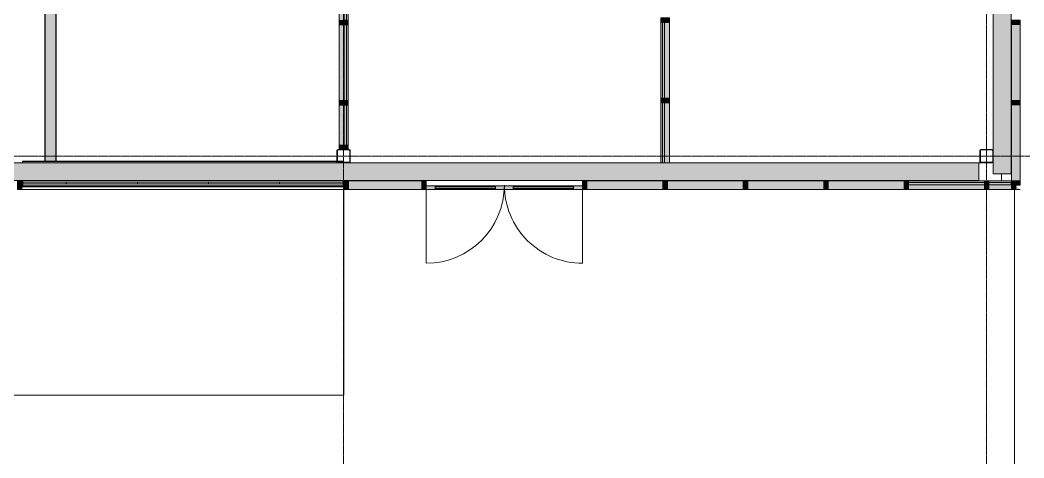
# Model space of a CAD drawing. Header units: inches. Extents: x 19712 to 27543, y -26063 to -18659.
# Drawn here: x 25835.2 to 26287.2, y -22920.3 to -22723 of the extents above; entities that cross this region are included whole.
import ezdxf

# ---------------------------------------------------------------- set-up
doc = ezdxf.new("R2010")
doc.units = ezdxf.units.IN
doc.header["$MEASUREMENT"] = 0
doc.linetypes.add('Grid Line 1_2_', pattern=[0.875, 0.5, -0.125, 0.125, -0.125])
for name, color, linetype, lineweight in [('A-DOOR', 31, 'Continuous', 9), ('A-GLAZ-CURT', 52, 'Continuous', 9), ('A-GLAZ-CWMG', 51, 'Continuous', 9), ('A-WALL', 113, 'Continuous', 9), ('A-WALL-PATT', 111, 'Continuous', 25), ('C-TOPO', 7, 'Continuous', 9), ('Conc', 7, 'Continuous', 9), ('I-WALL', 2, 'Continuous', 9), ('L-SITE-WALL', 31, 'Continuous', 9), ('S-BEAM', 12, 'Continuous', 9), ('S-COLS', 52, 'Continuous', 9), ('S-GRID', 1, 'Continuous', 9)]:
    doc.layers.add(name, color=color, linetype=linetype, lineweight=lineweight)

# ---------------------------------------------------------------- blocks, each defined once
blk = doc.blocks.new('HSS-Hollow Structural Section-Column - HSS6X6X1_4-V9-Site Plan - Phase 1')
at = {"layer": 'S-COLS', "lineweight": 15}
for p, q in [((-3, 2.534), (-3, -2.534)), ((-2.767, -2.534), (-2.767, 2.534)), ((2.534, 3), (-2.534, 3)), ((-2.534, 2.767), (2.534, 2.767)), ((2.767, 2.534), (2.767, -2.534)), ((3, -2.534), (3, 2.534)), ((2.534, -2.767), (-2.534, -2.767)), ((-2.534, -3), (2.534, -3))]:
    blk.add_line(p, q, dxfattribs=at)
for centre, radius, start, end in [((-2.534, 2.534), 0.466, 90, 180), ((-2.534, 2.534), 0.233, 90, 180), ((2.534, 2.534), 0.466, 360, 90), ((2.534, 2.534), 0.233, 0, 90), ((-2.534, -2.534), 0.466, 180, 270), ((-2.534, -2.534), 0.233, 180, 270), ((2.534, -2.534), 0.466, 270, 360), ((2.534, -2.534), 0.233, 270, 360)]:
    blk.add_arc(centre, radius, start, end, dxfattribs=at)
blk = doc.blocks.new('HSS-Hollow Structural Section-Column - HSS6X6X1_4-V10-Site Plan - Phase 1')
at = {"layer": 'S-COLS', "lineweight": 15}
for p, q in [((-3, 2.534), (-3, -2.534)), ((-2.767, -2.534), (-2.767, 2.534)), ((2.534, 3), (-2.534, 3)), ((-2.534, 2.767), (2.534, 2.767)), ((2.767, 2.534), (2.767, -2.534)), ((3, -2.534), (3, 2.534)), ((2.534, -2.767), (-2.534, -2.767)), ((-2.534, -3), (2.534, -3))]:
    blk.add_line(p, q, dxfattribs=at)
for centre, radius, start, end in [((-2.534, 2.534), 0.466, 90, 180), ((-2.534, 2.534), 0.233, 90, 180), ((2.534, 2.534), 0.466, 360, 90), ((2.534, 2.534), 0.233, 0, 90), ((-2.534, -2.534), 0.466, 180, 270), ((-2.534, -2.534), 0.233, 180, 270), ((2.534, -2.534), 0.466, 270, 360), ((2.534, -2.534), 0.233, 270, 360)]:
    blk.add_arc(centre, radius, start, end, dxfattribs=at)
blk = doc.blocks.new('Girt_C - 8_D-841280-Site Plan - Phase 1')
at = {"layer": 'S-BEAM'}
for points in [[(26273.45, -22792.3), (26273.58, -22792.3), (26273.58, -22348.18), (26273.39, -22348.18), (26273.39, -22792.3)], [(26281.2, -22792.3), (26281.2, -22348.18), (26273.58, -22348.18), (26273.58, -22792.3), (26275.37, -22792.3)], [(26281.39, -22792.3), (26281.34, -22348.18), (26281.2, -22348.18), (26281.2, -22792.3), (26281.34, -22792.3)]]:
    blk.add_hatch(color=256, dxfattribs=at).paths.add_polyline_path(points, flags=0)
for p, q in [((26273.39, -22348.18), (26273.39, -22781.77)), ((26273.39, -22348.18), (26273.58, -22348.18)), ((26273.58, -22348.18), (26281.2, -22348.18)), ((26281.2, -22348.18), (26281.39, -22348.18)), ((26281.39, -22792.3), (26281.39, -22348.18)), ((26273.39, -22786.84), (26273.39, -22792.3)), ((26273.58, -22792.3), (26273.39, -22792.3)), ((26281.2, -22792.3), (26273.58, -22792.3)), ((26281.39, -22792.3), (26281.2, -22792.3))]:
    blk.add_line(p, q, dxfattribs=at)
blk = doc.blocks.new('Girt_C - 8_D-757212-Site Plan - Phase 1')
at = {"layer": 'S-BEAM'}
for points in [[(26266.89, -22787.49), (26266.89, -22787.3), (24627.39, -22787.4), (24627.39, -22787.49), (26163.21, -22787.49)], [(26266.89, -22795.12), (26266.89, -22787.49), (24627.39, -22787.49), (24627.39, -22795.12), (26163.21, -22795.12)], [(26266.89, -22795.3), (26266.89, -22795.12), (24627.39, -22795.21), (24627.39, -22795.3), (26163.21, -22795.3)]]:
    blk.add_hatch(color=256, dxfattribs=at).paths.add_polyline_path(points, flags=0)
for p, q in [((25978.36, -22787.3), (25693.92, -22787.3)), ((26266.89, -22787.3), (25983.42, -22787.3)), ((26266.89, -22787.3), (26266.89, -22787.49)), ((26266.89, -22787.49), (26266.89, -22795.12)), ((24627.39, -22795.3), (26266.89, -22795.3)), ((26266.89, -22795.12), (26266.89, -22795.3))]:
    blk.add_line(p, q, dxfattribs=at)
blk = doc.blocks.new('Door_Single_Storefront - one-827452-Site Plan - Phase 1')
at = {"layer": 'A-DOOR'}
h = blk.add_hatch(color=256, dxfattribs=at)
h.paths.add_polyline_path([(13.59375, -2), (17.59375, -2), (17.59375, -0.25), (13.59375, -0.25)], flags=0)
h.paths.add_polyline_path([(-13.59375, -2), (-13.59375, -0.25), (-17.59375, -0.25), (-17.59375, -2)], flags=0)
h = blk.add_hatch(color=256, dxfattribs=at)
h.paths.add_polyline_path([(13.59375, -2), (13.59375, -1.5), (-13.59375, -1.5), (-13.59375, -2)], flags=0)
h.paths.add_polyline_path([(13.59375, -0.75), (13.59375, -0.25), (-13.59375, -0.25), (-13.59375, -0.75)], flags=0)
blk.add_hatch(color=256, dxfattribs=at).paths.add_polyline_path([(13.59375, -1.5), (13.59375, -0.75), (-13.59375, -0.75), (-13.59375, -1.5)], flags=0)
for p, q in [((-17.59375, -35.1875), (-17.59375, 0)), ((-17.59375, -2), (-17.59375, -0.25)), ((-17.59375, -0.25), (-13.59375, -0.25)), ((-13.59375, -2), (-17.59375, -2)), ((-13.59375, -0.25), (-13.59375, -2)), ((13.59375, -0.25), (-13.59375, -0.25)), ((-13.59375, -1.5), (-13.59375, -0.75)), ((-13.59375, -0.75), (13.59375, -0.75)), ((13.59375, -1.5), (-13.59375, -1.5)), ((-13.59375, -2), (13.59375, -2)), ((13.59375, -2), (13.59375, -0.25)), ((13.59375, -0.25), (17.59375, -0.25)), ((13.59375, -0.75), (13.59375, -1.5)), ((17.59375, -2), (13.59375, -2)), ((17.59375, -0.25), (17.59375, -2))]:
    blk.add_line(p, q, dxfattribs=at)
blk.add_arc((-17.59375, 0), 35.1875, 270, 0, dxfattribs=at)
blk = doc.blocks.new('Door_Single_Storefront - one-827453-Site Plan - Phase 1')
at = {"layer": 'A-DOOR'}
h = blk.add_hatch(color=256, dxfattribs=at)
h.paths.add_polyline_path([(13.59375, 2), (13.59375, 0.25), (17.59375, 0.25), (17.59375, 2)], flags=0)
h.paths.add_polyline_path([(-17.59375, 2), (-17.59375, 0.25), (-13.59375, 0.25), (-13.59375, 2)], flags=0)
h = blk.add_hatch(color=256, dxfattribs=at)
h.paths.add_polyline_path([(13.59375, 2), (-13.59375, 2), (-13.59375, 1.5), (13.59375, 1.5)], flags=0)
h.paths.add_polyline_path([(-13.59375, 0.75), (-13.59375, 0.25), (13.59375, 0.25), (13.59375, 0.75)], flags=0)
blk.add_hatch(color=256, dxfattribs=at).paths.add_polyline_path([(13.59375, 1.5), (-13.59375, 1.5), (-13.59375, 0.75), (13.59375, 0.75)], flags=0)
for p, q in [((-17.59375, 35.1875), (-17.59375, 0)), ((-13.59375, 2), (-17.59375, 2)), ((-17.59375, 2), (-17.59375, 0.25)), ((-17.59375, 0.25), (-13.59375, 0.25)), ((-13.59375, 0.25), (-13.59375, 2)), ((-13.59375, 2), (13.59375, 2)), ((13.59375, 1.5), (-13.59375, 1.5)), ((-13.59375, 1.5), (-13.59375, 0.75)), ((-13.59375, 0.75), (13.59375, 0.75)), ((13.59375, 0.25), (-13.59375, 0.25)), ((17.59375, 2), (13.59375, 2)), ((13.59375, 2), (13.59375, 0.25)), ((13.59375, 0.75), (13.59375, 1.5)), ((13.59375, 0.25), (17.59375, 0.25)), ((17.59375, 0.25), (17.59375, 2))]:
    blk.add_line(p, q, dxfattribs=at)
blk.add_arc((-17.59375, 0), 35.1875, 360, 90, dxfattribs=at)
blk = doc.blocks.new('System Panel - Glazed-827454-Site Plan - Phase 1')
at = {"layer": 'A-GLAZ-CURT', "transparency": 33554649}
blk.add_hatch(color=256, dxfattribs=at).paths.add_polyline_path([(17.09, 0.25), (17.09, 1.25), (-17.09, 1.25), (-17.09, 0.25)], flags=0)
at = {"layer": 'A-GLAZ-CURT'}
for p, q in [((17.09, 1.25), (-17.09, 1.25)), ((-17.09, 1.25), (-17.09, 0.25)), ((-17.09, 0.25), (-17.09, 1.25)), ((17.09, 1.25), (-17.09, 1.25)), ((-17.09, 0.25), (17.09, 0.25)), ((-17.09, 0.25), (17.09, 0.25)), ((17.09, 0.25), (17.09, 1.25)), ((17.09, 1.25), (17.09, 0.25))]:
    blk.add_line(p, q, dxfattribs=at)
blk = doc.blocks.new('Rectangular Mullion - Rectangular Mullion 1-779228-Site Plan - Phase 1')
at = {"layer": 'A-GLAZ-CWMG'}
blk.add_hatch(color=256, dxfattribs=at).paths.add_polyline_path([(25994.98, -22799.43), (26016.08, -22799.43), (26016.08, -22795.43), (25983.02, -22795.43), (25983.02, -22799.43)], flags=0)
for p, q in [((26016.08, -22795.43), (25983.02, -22795.43)), ((26016.08, -22799.43), (25983.02, -22799.43))]:
    blk.add_line(p, q, dxfattribs=at)
blk = doc.blocks.new('Rectangular Mullion - Rectangular Mullion 1-779229-Site Plan - Phase 1')
at = {"layer": 'A-GLAZ-CWMG'}
blk.add_hatch(color=256, dxfattribs=at).paths.add_polyline_path([(26124.64, -22799.43), (26124.64, -22795.43), (26090.45, -22795.43), (26090.45, -22799.43)], flags=0)
for p, q in [((26124.64, -22795.43), (26090.45, -22795.43)), ((26124.64, -22799.43), (26090.45, -22799.43))]:
    blk.add_line(p, q, dxfattribs=at)
blk = doc.blocks.new('Rectangular Mullion - Rectangular Mullion 1-V28-Site Plan - Phase 1')
at = {"layer": 'A-GLAZ-CWMG'}
h = blk.add_hatch(color=256, dxfattribs=at)
h.paths.add_polyline_path([(26235.2, -22799.43), (26269.39, -22799.43), (26269.39, -22797.18), (26235.2, -22797.18)], flags=0)
h.paths.add_polyline_path([(26269.39, -22796.18), (26269.39, -22795.43), (26235.2, -22795.43), (26235.2, -22796.18)], flags=0)
blk.add_hatch(color=256, dxfattribs=at).paths.add_polyline_path([(26269.39, -22797.18), (26269.39, -22796.18), (26235.2, -22796.18), (26235.2, -22797.18)], flags=0)
for p, q in [((26269.39, -22795.43), (26235.2, -22795.43)), ((26269.39, -22799.43), (26235.2, -22799.43))]:
    blk.add_line(p, q, dxfattribs=at)
blk = doc.blocks.new('Rectangular Mullion - Rectangular Mullion 1-827457-Site Plan - Phase 1')
at = {"layer": 'A-GLAZ-CWMG'}
blk.add_hatch(color=256, dxfattribs=at).paths.add_polyline_path([(0, 2), (0, -2), (-2, -2), (-2, 2)], flags=0)
at = {"layer": 'A-GLAZ-CWMG', "lineweight": 13}
for p, q in [((-2, 2), (0, 2)), ((-2, -2), (-2, 2)), ((0, 2), (0, -2)), ((0, -2), (-2, -2))]:
    blk.add_line(p, q, dxfattribs=at)
blk = doc.blocks.new('Rectangular Mullion - Rectangular Mullion 1-827460-Site Plan - Phase 1')
at = {"layer": 'A-GLAZ-CWMG'}
blk.add_hatch(color=256, dxfattribs=at).paths.add_polyline_path([(-2, 2), (-2, -2), (0, -2), (0, 2)], flags=0)
at = {"layer": 'A-GLAZ-CWMG', "lineweight": 13}
for p, q in [((0, 2), (-2, 2)), ((-2, 2), (-2, -2)), ((0, -2), (0, 2)), ((-2, -2), (0, -2))]:
    blk.add_line(p, q, dxfattribs=at)
blk = doc.blocks.new('Rectangular Mullion - Rectangular Mullion 1-827449-Site Plan - Phase 1')
at = {"layer": 'A-GLAZ-CWMG'}
blk.add_hatch(color=256, dxfattribs=at).paths.add_polyline_path([(1, 2), (1, -2), (-1, -2), (-1, 2)], flags=0)
at = {"layer": 'A-GLAZ-CWMG', "lineweight": 13}
for p, q in [((-1, 2), (1, 2)), ((-1, -2), (-1, 2)), ((1, 0.25), (1, -2)), ((1, -2), (-1, -2))]:
    blk.add_line(p, q, dxfattribs=at)
blk = doc.blocks.new('Rectangular Mullion - Rectangular Mullion 1-V29-Site Plan - Phase 1')
at = {"layer": 'A-GLAZ-CWMG'}
blk.add_hatch(color=256, dxfattribs=at).paths.add_polyline_path([(1, 2), (1, -2), (-1, -2), (-1, 2)], flags=0)
at = {"layer": 'A-GLAZ-CWMG', "lineweight": 13}
for p, q in [((-1, 2), (1, 2)), ((-1, -2), (-1, 0.25)), ((1, 2), (1, -2)), ((1, -2), (-1, -2))]:
    blk.add_line(p, q, dxfattribs=at)
blk = doc.blocks.new('Rectangular Mullion - Rectangular Mullion 1-V30-Site Plan - Phase 1')
at = {"layer": 'A-GLAZ-CWMG'}
blk.add_hatch(color=256, dxfattribs=at).paths.add_polyline_path([(1, 2), (1, -2), (-1, -2), (-1, 2)], flags=0)
at = {"layer": 'A-GLAZ-CWMG', "lineweight": 13}
for p, q in [((-1, 2), (1, 2)), ((-1, -2), (-1, 2)), ((1, 2), (1, -2)), ((1, -2), (-1, -2))]:
    blk.add_line(p, q, dxfattribs=at)
blk = doc.blocks.new('System Panel - Glazed-827461-Site Plan - Phase 1')
at = {"layer": 'A-GLAZ-CURT', "transparency": 33554649}
blk.add_hatch(color=256, dxfattribs=at).paths.add_polyline_path([(-5.06, 0.25), (5.06, 0.25), (5.06, 1.25), (-5.06, 1.25)], flags=0)
at = {"layer": 'A-GLAZ-CURT'}
for p, q in [((5.06, 1.25), (-5.06, 1.25)), ((-5.06, 1.25), (-5.06, 0.25)), ((-5.06, 0.25), (-5.06, 1.25)), ((5.06, 1.25), (-5.06, 1.25)), ((-5.06, 0.25), (5.06, 0.25)), ((-5.06, 0.25), (5.06, 0.25)), ((5.06, 0.25), (5.06, 1.25)), ((5.06, 1.25), (5.06, 0.25))]:
    blk.add_line(p, q, dxfattribs=at)
blk = doc.blocks.new('Rectangular Mullion - Rectangular Mullion 1-779578-Site Plan - Phase 1')
at = {"layer": 'A-GLAZ-CWMG'}
h = blk.add_hatch(color=256, dxfattribs=at)
h.paths.add_polyline_path([(26275.37, -22799.43), (26281.52, -22799.43), (26281.52, -22797.18), (26271.39, -22797.18), (26271.39, -22799.43)], flags=0)
h.paths.add_polyline_path([(26285.52, -22799.43), (26283.52, -22797.43), (26283.52, -22799.43)], flags=0)
h.paths.add_polyline_path([(26275.37, -22796.18), (26281.52, -22796.18), (26281.52, -22795.43), (26271.39, -22795.43), (26271.39, -22796.18)], flags=0)
blk.add_hatch(color=256, dxfattribs=at).paths.add_polyline_path([(26275.37, -22797.18), (26281.52, -22797.18), (26281.52, -22796.18), (26271.39, -22796.18), (26271.39, -22797.18)], flags=0)
for p, q in [((26281.52, -22795.43), (26271.39, -22795.43)), ((26281.52, -22799.43), (26271.39, -22799.43)), ((26285.52, -22799.43), (26283.52, -22799.43))]:
    blk.add_line(p, q, dxfattribs=at)
blk = doc.blocks.new('Rectangular Mullion - Rectangular Mullion 1-V31-Site Plan - Phase 1')
at = {"layer": 'A-GLAZ-CWMG'}
blk.add_hatch(color=256, dxfattribs=at).paths.add_polyline_path([(26281.52, -22795.43), (26285.52, -22795.43), (26285.52, -22761.18), (26281.52, -22761.18), (26281.52, -22773.58)], flags=0)
for p, q in [((26281.52, -22795.43), (26281.52, -22761.18)), ((26285.52, -22795.43), (26285.52, -22761.18)), ((26281.52, -22796.18), (26281.52, -22795.43)), ((26281.52, -22796.37), (26281.52, -22796.18))]:
    blk.add_line(p, q, dxfattribs=at)
blk = doc.blocks.new('Rectangular Mullion - Rectangular Mullion 1-827436-Site Plan - Phase 1')
at = {"layer": 'A-GLAZ-CWMG'}
blk.add_hatch(color=256, dxfattribs=at).paths.add_polyline_path([(-2, -2), (-2, 2), (0, 2), (0, -2)], flags=0)
at = {"layer": 'A-GLAZ-CWMG', "lineweight": 13}
for p, q in [((-2, 2), (0, 2)), ((-2, -2), (-2, 2)), ((0, 2), (0, -2)), ((0, -2), (-2, -2))]:
    blk.add_line(p, q, dxfattribs=at)
blk = doc.blocks.new('Rectangular Mullion - Rectangular Mullion 1-827430-Site Plan - Phase 1')
at = {"layer": 'A-GLAZ-CWMG'}
blk.add_hatch(color=256, dxfattribs=at).paths.add_polyline_path([(-1, -2), (-1, 2), (1, 2), (1, -2)], flags=0)
at = {"layer": 'A-GLAZ-CWMG', "lineweight": 13}
for p, q in [((-1, 2), (1, 2)), ((-1, -2), (-1, 2)), ((1, 2), (1, -2)), ((1, -2), (-1, -2))]:
    blk.add_line(p, q, dxfattribs=at)
blk = doc.blocks.new('Rectangular Mullion - Rectangular Mullion 1-V32-Site Plan - Phase 1')
at = {"layer": 'A-GLAZ-CWMG'}
blk.add_hatch(color=256, dxfattribs=at).paths.add_polyline_path([(26285.52, -22759.18), (26285.52, -22724.99), (26281.52, -22724.99), (26281.52, -22759.18)], flags=0)
for p, q in [((26281.52, -22759.18), (26281.52, -22724.99)), ((26285.52, -22759.18), (26285.52, -22724.99))]:
    blk.add_line(p, q, dxfattribs=at)
blk = doc.blocks.new('Rectangular Mullion - Rectangular Mullion 1-827464-Site Plan - Phase 1')
at = {"layer": 'A-GLAZ-CWMG'}
blk.add_hatch(color=256, dxfattribs=at).paths.add_polyline_path([(1, -2), (-1, -2), (-1, 2), (1, 2)], flags=0)
at = {"layer": 'A-GLAZ-CWMG', "lineweight": 13}
for p, q in [((-1, 2), (1, 2)), ((-1, -2), (-1, 2)), ((1, 2), (1, -2)), ((1, -2), (-1, -2))]:
    blk.add_line(p, q, dxfattribs=at)
blk = doc.blocks.new('System Panel - Glazed-836902-Site Plan - Phase 1')
at = {"layer": 'A-GLAZ-CURT', "transparency": 33554649}
blk.add_hatch(color=256, dxfattribs=at).paths.add_polyline_path([(-10.47, 0.25), (16.59, 0.25), (16.59, 1.25), (-10.47, 1.25)], flags=0)
at = {"layer": 'A-GLAZ-CURT'}
for p, q in [((16.59, 1.25), (-10.5, 1.25)), ((16.59, 1.25), (-10.5, 1.25)), ((-10.5, 0.25), (16.59, 0.25)), ((-10.5, 0.25), (16.59, 0.25)), ((16.59, 0.25), (16.59, 1.25)), ((16.59, 1.25), (16.59, 0.25))]:
    blk.add_line(p, q, dxfattribs=at)
blk = doc.blocks.new('Rectangular Mullion - Rectangular Mullion 1-780069-Site Plan - Phase 1')
at = {"layer": 'A-GLAZ-CWMG'}
h = blk.add_hatch(color=256, dxfattribs=at)
h.paths.add_polyline_path([(26123.64, -22795.43), (26127.64, -22795.43), (26127.64, -22795.3), (26123.64, -22795.3)], flags=0)
h.paths.add_polyline_path([(26127.64, -22787.3), (26127.64, -22760.24), (26125.39, -22760.24), (26125.39, -22787.3)], flags=0)
h.paths.add_polyline_path([(26124.39, -22787.3), (26124.39, -22760.24), (26123.64, -22760.24), (26123.64, -22787.3)], flags=0)
blk.add_hatch(color=256, dxfattribs=at).paths.add_polyline_path([(26125.39, -22787.3), (26125.39, -22760.24), (26124.39, -22760.24), (26124.39, -22787.3)], flags=0)
for p, q in [((26123.64, -22760.24), (26123.64, -22787.33)), ((26127.64, -22760.24), (26127.64, -22787.33)), ((26123.64, -22795.28), (26123.64, -22795.43)), ((26124.64, -22795.43), (26123.64, -22795.43)), ((26127.64, -22795.43), (26126.64, -22795.43)), ((26127.64, -22795.28), (26127.64, -22795.43))]:
    blk.add_line(p, q, dxfattribs=at)
blk = doc.blocks.new('Rectangular Mullion - Rectangular Mullion 1-V15-Site Plan - Phase 1')
at = {"layer": 'A-GLAZ-CWMG'}
h = blk.add_hatch(color=256, dxfattribs=at)
h.paths.add_polyline_path([(24462.02, -22364.05), (24496.2, -22364.05), (24496.2, -22363.3), (24462.02, -22363.3)], flags=0)
h.paths.add_polyline_path([(24462.02, -22362.3), (24496.2, -22362.3), (24496.2, -22360.05), (24462.02, -22360.05)], flags=0)
blk.add_hatch(color=256, dxfattribs=at).paths.add_polyline_path([(24496.2, -22363.3), (24496.2, -22362.3), (24462.02, -22362.3), (24462.02, -22363.3)], flags=0)
for p, q in [((24462.02, -22360.05), (24496.2, -22360.05)), ((24462.02, -22364.05), (24496.2, -22364.05))]:
    blk.add_line(p, q, dxfattribs=at)
blk = doc.blocks.new('Rectangular Mullion - Rectangular Mullion 1-827470-Site Plan - Phase 1')
at = {"layer": 'A-GLAZ-CWMG'}
blk.add_hatch(color=256, dxfattribs=at).paths.add_polyline_path([(-1, 2), (1, 2), (1, -2), (-1, -2)], flags=0)
at = {"layer": 'A-GLAZ-CWMG', "lineweight": 13}
for p, q in [((-1, 2), (1, 2)), ((-1, -2), (-1, 2)), ((1, 2), (1, -2)), ((1, -2), (-1, -2))]:
    blk.add_line(p, q, dxfattribs=at)
blk = doc.blocks.new('System Panel - Glazed-V35-Site Plan - Phase 1')
at = {"layer": 'A-GLAZ-CURT', "transparency": 33554649}
blk.add_hatch(color=256, dxfattribs=at).paths.add_polyline_path([(16.59, 1.25), (-16.59, 1.25), (-16.59, 0.25), (16.59, 0.25)], flags=0)
at = {"layer": 'A-GLAZ-CURT'}
for p, q in [((16.59, 1.25), (-16.59, 1.25)), ((-16.59, 1.25), (-16.59, 0.25)), ((-16.59, 0.25), (-16.59, 1.25)), ((16.59, 1.25), (-16.59, 1.25)), ((-16.59, 0.25), (16.59, 0.25)), ((-16.59, 0.25), (16.59, 0.25)), ((16.59, 0.25), (16.59, 1.25)), ((16.59, 1.25), (16.59, 0.25))]:
    blk.add_line(p, q, dxfattribs=at)
blk = doc.blocks.new('System Panel - Glazed-836903-Site Plan - Phase 1')
at = {"layer": 'A-GLAZ-CURT', "transparency": 33554649}
blk.add_hatch(color=256, dxfattribs=at).paths.add_polyline_path([(9, 1.25), (-9, 1.25), (-9, 0.25), (9, 0.25)], flags=0)
at = {"layer": 'A-GLAZ-CURT'}
for p, q in [((9, 1.25), (-9, 1.25)), ((-9, 1.25), (-9, 0.25)), ((-9, 0.25), (-9, 1.25)), ((9, 1.25), (-9, 1.25)), ((-9, 0.25), (9, 0.25)), ((-9, 0.25), (9, 0.25)), ((9, 0.25), (9, 1.25)), ((9, 1.25), (9, 0.25))]:
    blk.add_line(p, q, dxfattribs=at)
blk = doc.blocks.new('Rectangular Mullion - Rectangular Mullion 1-V36-Site Plan - Phase 1')
at = {"layer": 'A-GLAZ-CWMG'}
h = blk.add_hatch(color=256, dxfattribs=at)
h.paths.add_polyline_path([(25981.14, -22723.12), (25981.14, -22689.93), (25978.89, -22689.93), (25978.89, -22723.12), (25981.02, -22723.12)], flags=0)
h.paths.add_polyline_path([(25982.89, -22723.12), (25982.89, -22689.93), (25982.14, -22689.93), (25982.14, -22723.12)], flags=0)
blk.add_hatch(color=256, dxfattribs=at).paths.add_polyline_path([(25982.14, -22723.12), (25982.14, -22689.93), (25981.14, -22689.93), (25981.14, -22723.12)], flags=0)
for p, q in [((25978.89, -22723.12), (25978.89, -22689.93)), ((25982.89, -22723.12), (25982.89, -22689.93))]:
    blk.add_line(p, q, dxfattribs=at)
blk = doc.blocks.new('Rectangular Mullion - Rectangular Mullion 1-784806-Site Plan - Phase 1')
at = {"layer": 'A-GLAZ-CWMG'}
h = blk.add_hatch(color=256, dxfattribs=at)
h.paths.add_polyline_path([(25981.14, -22779.3), (25981.14, -22761.3), (25978.89, -22761.3), (25978.89, -22779.3)], flags=0)
h.paths.add_polyline_path([(25982.89, -22779.3), (25982.89, -22761.3), (25982.14, -22761.3), (25982.14, -22779.3)], flags=0)
blk.add_hatch(color=256, dxfattribs=at).paths.add_polyline_path([(25982.14, -22779.3), (25982.14, -22761.3), (25981.14, -22761.3), (25981.14, -22779.3)], flags=0)
for p, q in [((25978.89, -22779.3), (25978.89, -22761.3)), ((25982.89, -22779.3), (25982.89, -22761.3))]:
    blk.add_line(p, q, dxfattribs=at)
blk = doc.blocks.new('Rectangular Mullion - Rectangular Mullion 1-V37-Site Plan - Phase 1')
at = {"layer": 'A-GLAZ-CWMG'}
blk.add_hatch(color=256, dxfattribs=at).paths.add_polyline_path([(0, -2), (-2, -2), (-2, 2), (0, 2)], flags=0)
at = {"layer": 'A-GLAZ-CWMG', "lineweight": 13}
for p, q in [((-2, 2), (0, 2)), ((-2, -2), (-2, 2)), ((0, -2), (-2, -2))]:
    blk.add_line(p, q, dxfattribs=at)

msp = doc.modelspace()

# ---------------------------------------------------------------- hatches: boundary and pattern name
at = {"layer": 'A-WALL-PATT', "lineweight": 9}
h = msp.add_hatch(dxfattribs=at)
h.set_pattern_fill('FP_8', color=256, style=0, pattern_type=2)
h.set_pattern_definition([(0, (0, 0), (0, 32), []), (90, (0, 0), (-32, 2e-15), [])])
h.paths.add_polyline_path([(25836.27, -22796.8), (25980.77, -22796.8), (25980.77, -22796.05), (25836.27, -22796.05)], flags=0)
at = {"layer": 'I-WALL'}
msp.add_hatch(color=256, dxfattribs=at).paths.add_polyline_path([(25851.39, -22786.68), (25851.39, -22607.66), (25846.39, -22607.66), (25846.39, -22786.68)], flags=0)
at = {"layer": 'L-SITE-WALL'}
h = msp.add_hatch(color=256, dxfattribs=at)
h.paths.add_polyline_path([(25978.36, -22787.3), (25978.03, -22787.17), (25978.03, -22786.91), (25978.23, -22787.07)], flags=0)
h.paths.add_polyline_path([(25978.08, -22787.3), (25978.36, -22787.3), (25978.36, -22787.07), (25980.77, -22787), (25980.77, -22786.68), (25978.12, -22786.68), (25978.03, -22786.84), (25977.89, -22786.84), (25977.82, -22786.68), (25836.27, -22786.68), (25836.27, -22787.3), (25978.03, -22787.3)], flags=0)
for points in [[(25836.27, -22796.05), (25980.77, -22796.05), (25980.77, -22795.3), (25836.27, -22795.3)], [(25980.77, -22797.68), (25980.77, -22796.8), (25836.27, -22796.8), (25836.27, -22797.68), (25938.9, -22797.68)], [(25980.77, -22797.93), (25980.77, -22797.68), (25836.27, -22797.68), (25836.27, -22797.93), (25938.9, -22797.93)]]:
    msp.add_hatch(color=256, dxfattribs=at).paths.add_polyline_path(points, flags=0)

# ---------------------------------------------------------------- linework, layer by layer
at = {"layer": 'A-WALL'}
for p, q in [((25980.77, -22796.05), (25836.27, -22796.05)), ((25980.77, -22796.8), (25836.27, -22796.8)), ((25980.77, -22797.68), (25836.27, -22797.68))]:
    msp.add_line(p, q, dxfattribs=at)
at = {"layer": 'C-TOPO'}
for p, q in [((26277.07, -22792.3), (26277.07, -22795.43)), ((25981.02, -22799.43), (25836.02, -22799.43))]:
    msp.add_line(p, q, dxfattribs=at)
at = {"layer": 'Conc'}
for p, q in [((25981.02, -22892.07), (25981.02, -22799.43)), ((26282.99, -22799.43), (26282.99, -22952.07)), ((24306.52, -22892.07), (25981.02, -22892.07))]:
    msp.add_line(p, q, dxfattribs=at)
at = {"layer": 'I-WALL', "lineweight": 25}
for p, q in [((25851.39, -22786.68), (25851.39, -22602.66)), ((25846.39, -22607.66), (25846.39, -22786.68))]:
    msp.add_line(p, q, dxfattribs=at)
at = {"layer": 'L-SITE-WALL', "lineweight": 25}
for p, q in [((25977.89, -22786.68), (25836.27, -22786.68)), ((25836.27, -22786.68), (25836.27, -22787.35)), ((25980.77, -22786.68), (25978.12, -22786.68)), ((25980.77, -22787.07), (25980.77, -22786.68)), ((25836.27, -22795.28), (25836.27, -22797.93)), ((25836.27, -22797.93), (25980.77, -22797.93)), ((25980.77, -22797.93), (25980.77, -22795.28))]:
    msp.add_line(p, q, dxfattribs=at)
at = {"layer": 'S-BEAM'}
for p, q in [((26273.39, -22342.05), (26273.39, -22781.77)), ((25693.92, -22787.3), (25978.36, -22787.3)), ((25983.42, -22787.3), (26267.86, -22787.3)), ((26273.39, -22786.84), (26273.39, -22792.3))]:
    msp.add_line(p, q, dxfattribs=at)
at = {"layer": 'S-GRID', "linetype": 'Grid Line 1_2_'}
for p, q in [((25980.89, -23874.7), (25980.89, -18787.2)), ((26270.39, -23874.7), (26270.39, -18787.2)), ((27542.72, -22784.3), (19848.99, -22784.3))]:
    msp.add_line(p, q, dxfattribs=at)

# ---------------------------------------------------------------- block references
at = {"layer": 'A-DOOR'}
msp.add_blockref('Door_Single_Storefront - one-827452-Site Plan - Phase 1', (26035.67, -22797.43), dxfattribs=at)
at = {"layer": 'A-DOOR', "rotation": 180}
msp.add_blockref('Door_Single_Storefront - one-827453-Site Plan - Phase 1', (26070.86, -22797.43), dxfattribs=at)
at = {"layer": 'A-GLAZ-CURT'}
for name, p, rotation in [('System Panel - Glazed-V35-Site Plan - Phase 1', (25980.89, -22706.52), 270), ('System Panel - Glazed-827454-Site Plan - Phase 1', (25980.89, -22742.21), 270), ('System Panel - Glazed-827454-Site Plan - Phase 1', (26125.64, -22741.15), 90), ('System Panel - Glazed-836903-Site Plan - Phase 1', (25980.89, -22770.3), 270), ('System Panel - Glazed-836902-Site Plan - Phase 1', (26125.64, -22776.83), 90)]:
    msp.add_blockref(name, p, dxfattribs=dict(at, rotation=rotation))
for name, p in [('System Panel - Glazed-827454-Site Plan - Phase 1', (26252.3, -22797.43)), ('System Panel - Glazed-827461-Site Plan - Phase 1', (26276.45, -22797.43))]:
    msp.add_blockref(name, p, dxfattribs=at)
at = {"layer": 'A-GLAZ-CWMG'}
for name, p in [('Rectangular Mullion - Rectangular Mullion 1-V36-Site Plan - Phase 1', (0, 0)), ('Rectangular Mullion - Rectangular Mullion 1-V32-Site Plan - Phase 1', (0, 0)), ('Rectangular Mullion - Rectangular Mullion 1-784806-Site Plan - Phase 1', (0, 0)), ('Rectangular Mullion - Rectangular Mullion 1-780069-Site Plan - Phase 1', (0, 0)), ('Rectangular Mullion - Rectangular Mullion 1-V31-Site Plan - Phase 1', (0, 0)), ('Rectangular Mullion - Rectangular Mullion 1-779228-Site Plan - Phase 1', (0, 0)), ('Rectangular Mullion - Rectangular Mullion 1-779229-Site Plan - Phase 1', (0, 0)), ('Rectangular Mullion - Rectangular Mullion 1-779229-Site Plan - Phase 1', (36.19, 0)), ('Rectangular Mullion - Rectangular Mullion 1-779229-Site Plan - Phase 1', (72.37, 0)), ('Rectangular Mullion - Rectangular Mullion 1-779229-Site Plan - Phase 1', (108.56, 0)), ('Rectangular Mullion - Rectangular Mullion 1-V28-Site Plan - Phase 1', (0, 0)), ('Rectangular Mullion - Rectangular Mullion 1-779578-Site Plan - Phase 1', (0, 0))]:
    msp.add_blockref(name, p, dxfattribs=at)
at = {"layer": 'A-GLAZ-CWMG', "extrusion": (0, 0, -1)}
for name, p, rotation in [('Rectangular Mullion - Rectangular Mullion 1-827470-Site Plan - Phase 1', (-25980.89, -22724.12), 270), ('Rectangular Mullion - Rectangular Mullion 1-827470-Site Plan - Phase 1', (-26125.64, -22723.05), 90), ('Rectangular Mullion - Rectangular Mullion 1-827464-Site Plan - Phase 1', (-26283.52, -22723.99), 270), ('Rectangular Mullion - Rectangular Mullion 1-827470-Site Plan - Phase 1', (-25980.89, -22760.3), 270), ('Rectangular Mullion - Rectangular Mullion 1-827470-Site Plan - Phase 1', (-26125.64, -22759.24), 90), ('Rectangular Mullion - Rectangular Mullion 1-827430-Site Plan - Phase 1', (-26283.52, -22760.18), 270), ('Rectangular Mullion - Rectangular Mullion 1-V37-Site Plan - Phase 1', (-25980.89, -22781.3), 270), ('Rectangular Mullion - Rectangular Mullion 1-827457-Site Plan - Phase 1', (-25836.02, -22797.43), 180), ('Rectangular Mullion - Rectangular Mullion 1-827449-Site Plan - Phase 1', (-26017.08, -22797.43), 180), ('Rectangular Mullion - Rectangular Mullion 1-V29-Site Plan - Phase 1', (-26089.45, -22797.43), 180), ('Rectangular Mullion - Rectangular Mullion 1-V30-Site Plan - Phase 1', (-26125.64, -22797.43), 180), ('Rectangular Mullion - Rectangular Mullion 1-V30-Site Plan - Phase 1', (-26161.83, -22797.43), 180), ('Rectangular Mullion - Rectangular Mullion 1-V30-Site Plan - Phase 1', (-26198.02, -22797.43), 180), ('Rectangular Mullion - Rectangular Mullion 1-V30-Site Plan - Phase 1', (-26234.2, -22797.43), 180), ('Rectangular Mullion - Rectangular Mullion 1-V30-Site Plan - Phase 1', (-26270.39, -22797.43), 180), ('Rectangular Mullion - Rectangular Mullion 1-827457-Site Plan - Phase 1', (-26283.52, -22797.43), 180), ('Rectangular Mullion - Rectangular Mullion 1-827436-Site Plan - Phase 1', (-26283.52, -22797.43), 270)]:
    msp.add_blockref(name, p, dxfattribs=dict(at, rotation=rotation))
at = {"layer": 'A-GLAZ-CWMG'}
for name, p, rotation in [('Rectangular Mullion - Rectangular Mullion 1-V15-Site Plan - Phase 1', (3618.84, -47221.32), 90), ('Rectangular Mullion - Rectangular Mullion 1-V15-Site Plan - Phase 1', (48487.69, 1737.96), 270), ('Rectangular Mullion - Rectangular Mullion 1-827460-Site Plan - Phase 1', (25981.02, -22797.43), 180)]:
    msp.add_blockref(name, p, dxfattribs=dict(at, rotation=rotation))
at = {"layer": 'S-BEAM'}
for name in ['Girt_C - 8_D-841280-Site Plan - Phase 1', 'Girt_C - 8_D-757212-Site Plan - Phase 1']:
    msp.add_blockref(name, (0, 0), dxfattribs=at)
at = {"layer": 'S-COLS', "rotation": 180}
for name, p in [('HSS-Hollow Structural Section-Column - HSS6X6X1_4-V9-Site Plan - Phase 1', (25980.89, -22784.3)), ('HSS-Hollow Structural Section-Column - HSS6X6X1_4-V10-Site Plan - Phase 1', (26270.39, -22784.3))]:
    msp.add_blockref(name, p, dxfattribs=at)

doc.saveas('drawing.dxf')
